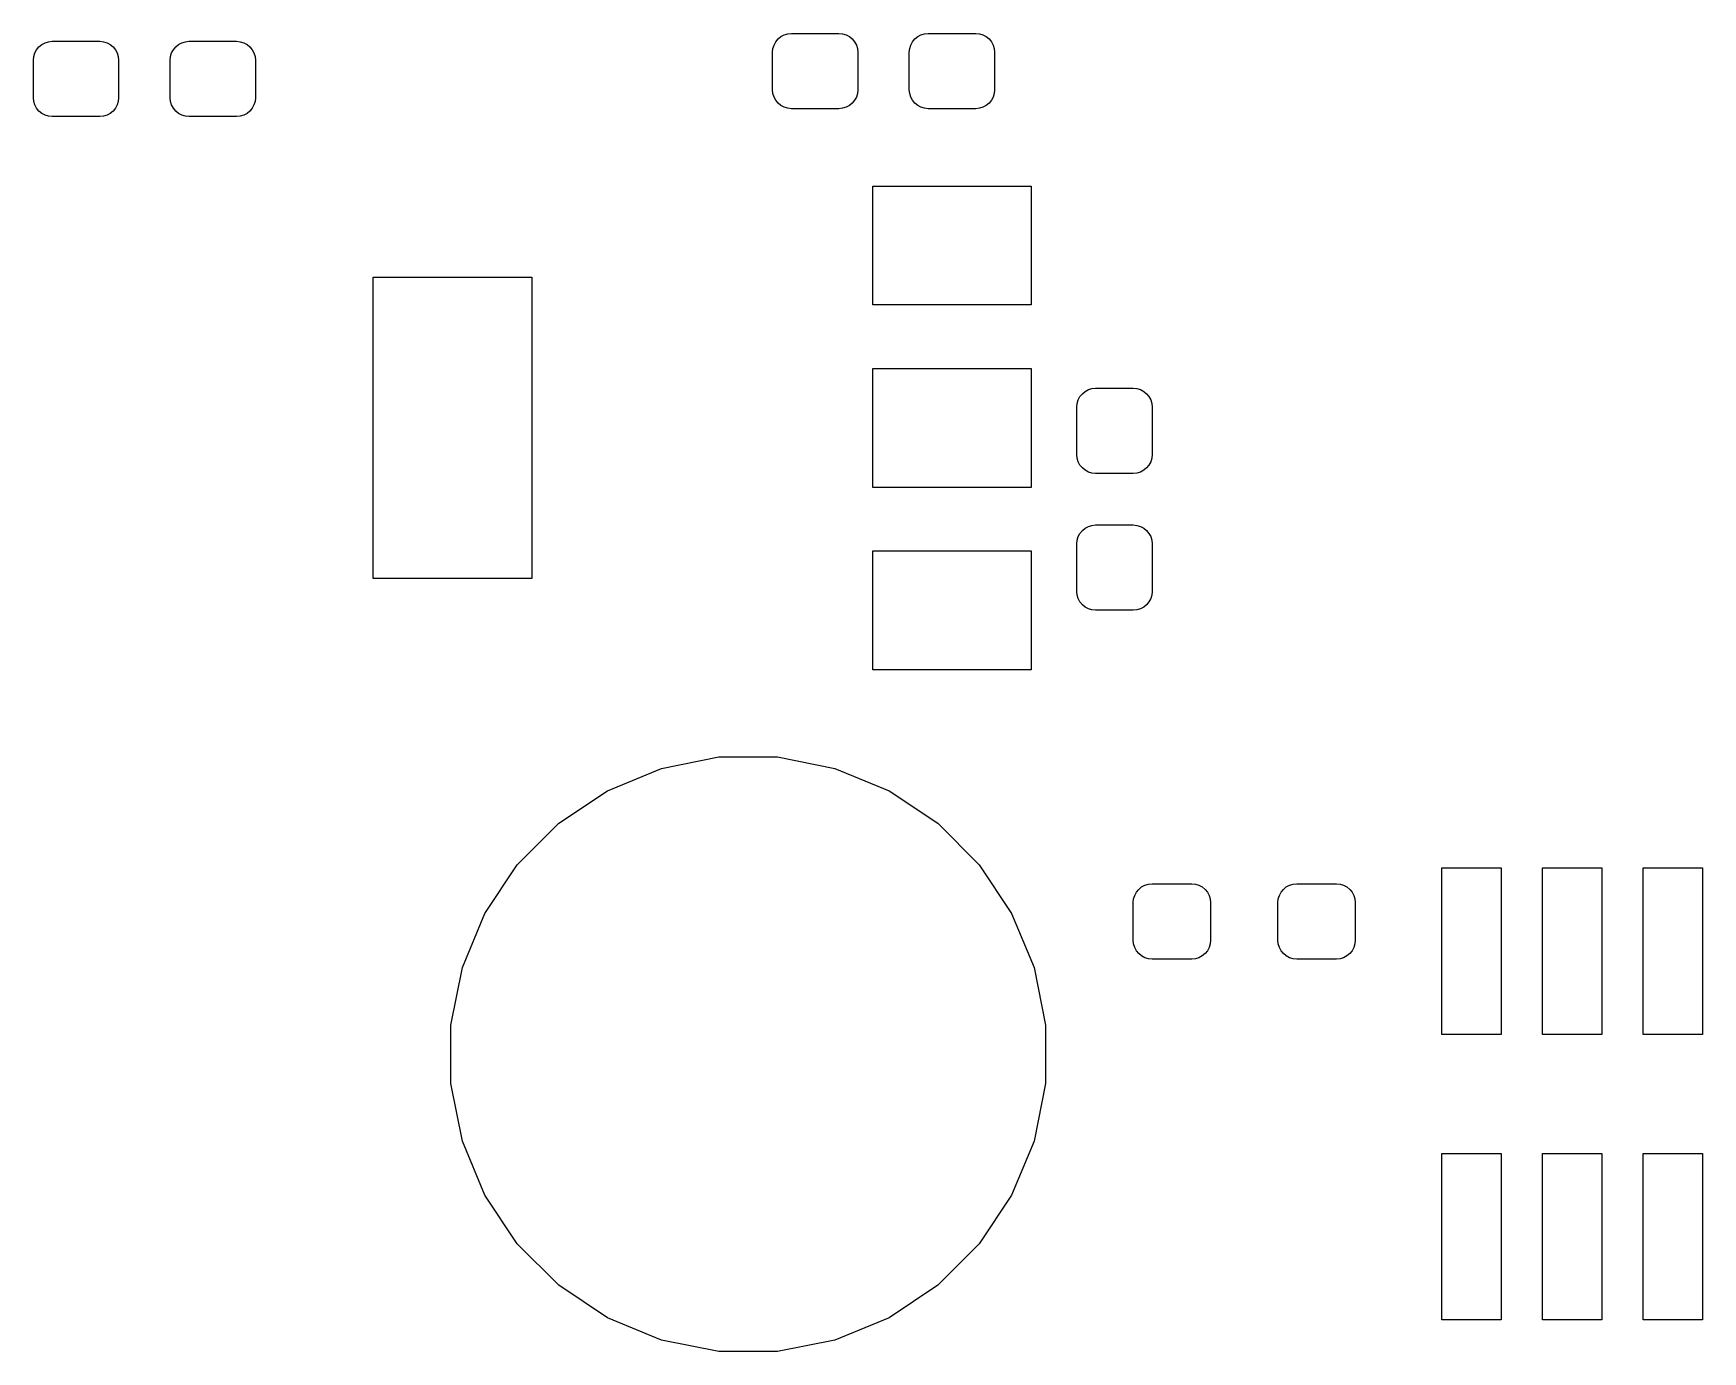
# Model space of a CAD drawing. Extents: x 116.2 to 159.4, y -138 to -93.2.
# Drawn here: x 116.21 to 137.27, y -132.45 to -115.83 of the extents above; entities that cross this region are included whole.
import ezdxf

# ---------------------------------------------------------------- set-up
doc = ezdxf.new("R2010")
doc.units = 0
doc.layers.add('BLACK', color=7, linetype='CONTINUOUS')

msp = doc.modelspace()

# ---------------------------------------------------------------- linework, layer by layer
at = {"layer": 'BLACK', "linetype": 'CONTINUOUS'}
for p, q in [((116.253, -116.031), (116.282, -115.995)), ((116.282, -115.995), (116.318, -115.965)), ((116.318, -115.965), (116.359, -115.943)), ((116.359, -115.943), (116.404, -115.93)), ((116.404, -115.93), (116.45, -115.925)), ((116.45, -115.925), (117.05, -115.925)), ((117.05, -115.925), (117.096, -115.93)), ((117.096, -115.93), (117.141, -115.943)), ((117.141, -115.943), (117.182, -115.965)), ((117.182, -115.965), (117.218, -115.995)), ((117.218, -115.995), (117.247, -116.031)), ((117.978, -116.031), (118.007, -115.995)), ((118.007, -115.995), (118.043, -115.965)), ((118.043, -115.965), (118.084, -115.943)), ((118.084, -115.943), (118.129, -115.93)), ((118.129, -115.93), (118.175, -115.925)), ((118.175, -115.925), (118.775, -115.925)), ((118.775, -115.925), (118.821, -115.93)), ((118.821, -115.93), (118.866, -115.943)), ((118.866, -115.943), (118.907, -115.965)), ((118.907, -115.965), (118.943, -115.995)), ((118.943, -115.995), (118.972, -116.031)), ((125.537, -116.062), (125.542, -116.016)), ((125.542, -116.016), (125.556, -115.972)), ((125.556, -115.972), (125.578, -115.931)), ((125.578, -115.931), (125.607, -115.895)), ((125.607, -115.895), (125.643, -115.865)), ((125.643, -115.865), (125.684, -115.843)), ((125.684, -115.843), (125.729, -115.83)), ((125.729, -115.83), (125.775, -115.825)), ((125.775, -115.825), (126.375, -115.825)), ((126.375, -115.825), (126.421, -115.83)), ((126.421, -115.83), (126.466, -115.843)), ((126.466, -115.843), (126.507, -115.865)), ((126.507, -115.865), (126.543, -115.895)), ((126.543, -115.895), (126.572, -115.931)), ((126.572, -115.931), (126.594, -115.972)), ((126.594, -115.972), (126.608, -116.016)), ((126.608, -116.016), (126.612, -116.062)), ((127.262, -116.062), (127.267, -116.016)), ((127.267, -116.016), (127.281, -115.972)), ((127.281, -115.972), (127.303, -115.931)), ((127.303, -115.931), (127.332, -115.895)), ((127.332, -115.895), (127.368, -115.865)), ((127.368, -115.865), (127.409, -115.843)), ((127.409, -115.843), (127.454, -115.83)), ((127.454, -115.83), (127.5, -115.825)), ((127.5, -115.825), (128.1, -115.825)), ((128.1, -115.825), (128.146, -115.83)), ((128.146, -115.83), (128.191, -115.843)), ((128.191, -115.843), (128.232, -115.865)), ((128.232, -115.865), (128.268, -115.895)), ((128.268, -115.895), (128.297, -115.931)), ((128.297, -115.931), (128.319, -115.972)), ((128.319, -115.972), (128.333, -116.016)), ((128.333, -116.016), (128.337, -116.062)), ((116.212, -116.162), (116.217, -116.116)), ((116.212, -116.637), (116.212, -116.162)), ((116.217, -116.116), (116.231, -116.072)), ((116.231, -116.072), (116.253, -116.031)), ((117.247, -116.031), (117.269, -116.072)), ((117.269, -116.072), (117.283, -116.116)), ((117.283, -116.116), (117.287, -116.162)), ((117.287, -116.162), (117.287, -116.637)), ((117.938, -116.162), (117.942, -116.116)), ((117.938, -116.637), (117.938, -116.162)), ((117.942, -116.116), (117.956, -116.072)), ((117.956, -116.072), (117.978, -116.031)), ((118.972, -116.031), (118.994, -116.072)), ((118.994, -116.072), (119.008, -116.116)), ((119.008, -116.116), (119.012, -116.162)), ((119.012, -116.162), (119.012, -116.637)), ((125.537, -116.537), (125.537, -116.062)), ((126.612, -116.062), (126.612, -116.537)), ((127.262, -116.537), (127.262, -116.062)), ((128.337, -116.062), (128.337, -116.537)), ((116.217, -116.684), (116.212, -116.637)), ((117.287, -116.637), (117.283, -116.684)), ((117.942, -116.684), (117.938, -116.637)), ((119.012, -116.637), (119.008, -116.684)), ((125.542, -116.584), (125.537, -116.537)), ((125.556, -116.628), (125.542, -116.584)), ((125.578, -116.669), (125.556, -116.628)), ((126.594, -116.628), (126.572, -116.669)), ((126.608, -116.584), (126.594, -116.628)), ((126.612, -116.537), (126.608, -116.584)), ((127.267, -116.584), (127.262, -116.537)), ((127.281, -116.628), (127.267, -116.584)), ((127.303, -116.669), (127.281, -116.628)), ((128.319, -116.628), (128.297, -116.669)), ((128.333, -116.584), (128.319, -116.628)), ((128.337, -116.537), (128.333, -116.584)), ((116.231, -116.728), (116.217, -116.684)), ((116.253, -116.769), (116.231, -116.728)), ((116.282, -116.805), (116.253, -116.769)), ((116.318, -116.835), (116.282, -116.805)), ((116.359, -116.857), (116.318, -116.835)), ((116.404, -116.87), (116.359, -116.857)), ((116.45, -116.875), (116.404, -116.87)), ((117.096, -116.87), (117.05, -116.875)), ((117.141, -116.857), (117.096, -116.87)), ((117.182, -116.835), (117.141, -116.857)), ((117.218, -116.805), (117.182, -116.835)), ((117.247, -116.769), (117.218, -116.805)), ((117.269, -116.728), (117.247, -116.769)), ((117.283, -116.684), (117.269, -116.728)), ((117.956, -116.728), (117.942, -116.684)), ((117.978, -116.769), (117.956, -116.728)), ((118.007, -116.805), (117.978, -116.769)), ((118.043, -116.835), (118.007, -116.805)), ((118.084, -116.857), (118.043, -116.835)), ((118.129, -116.87), (118.084, -116.857)), ((118.175, -116.875), (118.129, -116.87)), ((118.821, -116.87), (118.775, -116.875)), ((118.866, -116.857), (118.821, -116.87)), ((118.907, -116.835), (118.866, -116.857)), ((118.943, -116.805), (118.907, -116.835)), ((118.972, -116.769), (118.943, -116.805)), ((118.994, -116.728), (118.972, -116.769)), ((119.008, -116.684), (118.994, -116.728)), ((125.607, -116.705), (125.578, -116.669)), ((125.643, -116.735), (125.607, -116.705)), ((125.684, -116.757), (125.643, -116.735)), ((125.729, -116.77), (125.684, -116.757)), ((125.775, -116.775), (125.729, -116.77)), ((126.375, -116.775), (125.775, -116.775)), ((126.421, -116.77), (126.375, -116.775)), ((126.466, -116.757), (126.421, -116.77)), ((126.507, -116.735), (126.466, -116.757)), ((126.543, -116.705), (126.507, -116.735)), ((126.572, -116.669), (126.543, -116.705)), ((127.332, -116.705), (127.303, -116.669)), ((127.368, -116.735), (127.332, -116.705)), ((127.409, -116.757), (127.368, -116.735)), ((127.454, -116.77), (127.409, -116.757)), ((127.5, -116.775), (127.454, -116.77)), ((128.1, -116.775), (127.5, -116.775)), ((128.146, -116.77), (128.1, -116.775)), ((128.191, -116.757), (128.146, -116.77)), ((128.232, -116.735), (128.191, -116.757)), ((128.268, -116.705), (128.232, -116.735)), ((128.297, -116.669), (128.268, -116.705)), ((117.05, -116.875), (116.45, -116.875)), ((118.775, -116.875), (118.175, -116.875)), ((126.8, -119.25), (126.8, -117.75)), ((126.8, -117.75), (128.8, -117.75)), ((128.8, -117.75), (128.8, -119.25)), ((120.5, -122.7), (120.5, -118.9)), ((120.5, -118.9), (122.5, -118.9)), ((122.5, -118.9), (122.5, -122.7)), ((128.8, -119.25), (126.8, -119.25)), ((126.8, -121.55), (126.8, -120.05)), ((126.8, -120.05), (128.8, -120.05)), ((128.8, -120.05), (128.8, -121.55)), ((129.38, -120.491), (129.393, -120.447)), ((129.393, -120.447), (129.415, -120.406)), ((129.415, -120.406), (129.445, -120.37)), ((129.445, -120.37), (129.481, -120.34)), ((129.481, -120.34), (129.522, -120.318)), ((129.522, -120.318), (129.566, -120.305)), ((129.566, -120.305), (129.612, -120.3)), ((129.612, -120.3), (130.088, -120.3)), ((130.088, -120.3), (130.134, -120.305)), ((130.134, -120.305), (130.178, -120.318)), ((130.178, -120.318), (130.219, -120.34)), ((130.219, -120.34), (130.255, -120.37)), ((130.255, -120.37), (130.285, -120.406)), ((130.285, -120.406), (130.307, -120.447)), ((130.307, -120.447), (130.32, -120.491)), ((129.375, -120.537), (129.38, -120.491)), ((129.375, -121.137), (129.375, -120.537)), ((130.32, -120.491), (130.325, -120.537)), ((130.325, -120.537), (130.325, -121.137)), ((129.38, -121.184), (129.375, -121.137)), ((129.393, -121.228), (129.38, -121.184)), ((129.415, -121.269), (129.393, -121.228)), ((129.445, -121.305), (129.415, -121.269)), ((130.285, -121.269), (130.255, -121.305)), ((130.307, -121.228), (130.285, -121.269)), ((130.32, -121.184), (130.307, -121.228)), ((130.325, -121.137), (130.32, -121.184)), ((129.481, -121.335), (129.445, -121.305)), ((129.522, -121.357), (129.481, -121.335)), ((129.566, -121.37), (129.522, -121.357)), ((129.612, -121.375), (129.566, -121.37)), ((130.088, -121.375), (129.612, -121.375)), ((130.134, -121.37), (130.088, -121.375)), ((130.178, -121.357), (130.134, -121.37)), ((130.219, -121.335), (130.178, -121.357)), ((130.255, -121.305), (130.219, -121.335)), ((128.8, -121.55), (126.8, -121.55)), ((129.393, -122.172), (129.415, -122.131)), ((129.415, -122.131), (129.445, -122.095)), ((129.445, -122.095), (129.481, -122.065)), ((129.481, -122.065), (129.522, -122.043)), ((129.522, -122.043), (129.566, -122.03)), ((129.566, -122.03), (129.612, -122.025)), ((129.612, -122.025), (130.088, -122.025)), ((130.088, -122.025), (130.134, -122.03)), ((130.134, -122.03), (130.178, -122.043)), ((130.178, -122.043), (130.219, -122.065)), ((130.219, -122.065), (130.255, -122.095)), ((130.255, -122.095), (130.285, -122.131)), ((130.285, -122.131), (130.307, -122.172)), ((129.375, -122.262), (129.38, -122.216)), ((129.375, -122.862), (129.375, -122.262)), ((129.38, -122.216), (129.393, -122.172)), ((130.307, -122.172), (130.32, -122.216)), ((130.32, -122.216), (130.325, -122.262)), ((130.325, -122.262), (130.325, -122.862)), ((126.8, -123.85), (126.8, -122.35)), ((126.8, -122.35), (128.8, -122.35)), ((128.8, -122.35), (128.8, -123.85)), ((122.5, -122.7), (120.5, -122.7)), ((129.38, -122.909), (129.375, -122.862)), ((129.393, -122.953), (129.38, -122.909)), ((129.415, -122.994), (129.393, -122.953)), ((130.307, -122.953), (130.285, -122.994)), ((130.32, -122.909), (130.307, -122.953)), ((130.325, -122.862), (130.32, -122.909)), ((129.445, -123.03), (129.415, -122.994)), ((129.481, -123.06), (129.445, -123.03)), ((129.522, -123.082), (129.481, -123.06)), ((129.566, -123.095), (129.522, -123.082)), ((129.612, -123.1), (129.566, -123.095)), ((130.088, -123.1), (129.612, -123.1)), ((130.134, -123.095), (130.088, -123.1)), ((130.178, -123.082), (130.134, -123.095)), ((130.219, -123.06), (130.178, -123.082)), ((130.255, -123.03), (130.219, -123.06)), ((130.285, -122.994), (130.255, -123.03)), ((128.8, -123.85), (126.8, -123.85)), ((124.136, -125.094), (124.861, -124.95)), ((124.861, -124.95), (125.599, -124.95)), ((125.599, -124.95), (126.324, -125.094)), ((123.454, -125.377), (124.136, -125.094)), ((126.324, -125.094), (127.006, -125.377)), ((122.839, -125.787), (123.454, -125.377)), ((127.006, -125.377), (127.62, -125.787)), ((122.317, -126.31), (122.839, -125.787)), ((127.62, -125.787), (128.143, -126.31)), ((121.907, -126.924), (122.317, -126.31)), ((128.143, -126.31), (128.553, -126.924)), ((130.234, -126.568), (130.279, -126.555)), ((130.279, -126.555), (130.325, -126.55)), ((130.325, -126.55), (130.825, -126.55)), ((130.825, -126.55), (130.871, -126.555)), ((130.871, -126.555), (130.916, -126.568)), ((132.059, -126.568), (132.104, -126.555)), ((132.104, -126.555), (132.15, -126.55)), ((132.15, -126.55), (132.65, -126.55)), ((132.65, -126.55), (132.696, -126.555)), ((132.696, -126.555), (132.741, -126.568)), ((133.98, -128.45), (133.98, -126.35)), ((133.98, -126.35), (134.73, -126.35)), ((134.73, -126.35), (134.73, -128.45)), ((135.25, -128.45), (135.25, -126.35)), ((135.25, -126.35), (136, -126.35)), ((136, -126.35), (136, -128.45)), ((136.52, -128.45), (136.52, -126.35)), ((136.52, -126.35), (137.27, -126.35)), ((137.27, -126.35), (137.27, -128.45)), ((130.088, -126.787), (130.092, -126.741)), ((130.092, -126.741), (130.106, -126.697)), ((130.106, -126.697), (130.128, -126.656)), ((130.128, -126.656), (130.157, -126.62)), ((130.157, -126.62), (130.193, -126.59)), ((130.193, -126.59), (130.234, -126.568)), ((130.916, -126.568), (130.957, -126.59)), ((130.957, -126.59), (130.993, -126.62)), ((130.993, -126.62), (131.022, -126.656)), ((131.022, -126.656), (131.044, -126.697)), ((131.044, -126.697), (131.058, -126.741)), ((131.058, -126.741), (131.062, -126.787)), ((131.912, -126.787), (131.917, -126.741)), ((131.917, -126.741), (131.931, -126.697)), ((131.931, -126.697), (131.953, -126.656)), ((131.953, -126.656), (131.982, -126.62)), ((131.982, -126.62), (132.018, -126.59)), ((132.018, -126.59), (132.059, -126.568)), ((132.741, -126.568), (132.782, -126.59)), ((132.782, -126.59), (132.818, -126.62)), ((132.818, -126.62), (132.847, -126.656)), ((132.847, -126.656), (132.869, -126.697)), ((132.869, -126.697), (132.883, -126.741)), ((132.883, -126.741), (132.887, -126.787)), ((121.624, -127.606), (121.907, -126.924)), ((128.553, -126.924), (128.836, -127.606)), ((130.088, -127.262), (130.088, -126.787)), ((131.062, -126.787), (131.062, -127.262)), ((131.912, -127.262), (131.912, -126.787)), ((132.887, -126.787), (132.887, -127.262)), ((130.092, -127.309), (130.088, -127.262)), ((130.106, -127.353), (130.092, -127.309)), ((130.128, -127.394), (130.106, -127.353)), ((130.157, -127.43), (130.128, -127.394)), ((131.022, -127.394), (130.993, -127.43)), ((131.044, -127.353), (131.022, -127.394)), ((131.058, -127.309), (131.044, -127.353)), ((131.062, -127.262), (131.058, -127.309)), ((131.917, -127.309), (131.912, -127.262)), ((131.931, -127.353), (131.917, -127.309)), ((131.953, -127.394), (131.931, -127.353)), ((131.982, -127.43), (131.953, -127.394)), ((132.847, -127.394), (132.818, -127.43)), ((132.869, -127.353), (132.847, -127.394)), ((132.883, -127.309), (132.869, -127.353)), ((132.887, -127.262), (132.883, -127.309)), ((121.48, -128.331), (121.624, -127.606)), ((128.836, -127.606), (128.98, -128.331)), ((130.193, -127.46), (130.157, -127.43)), ((130.234, -127.482), (130.193, -127.46)), ((130.279, -127.495), (130.234, -127.482)), ((130.325, -127.5), (130.279, -127.495)), ((130.825, -127.5), (130.325, -127.5)), ((130.871, -127.495), (130.825, -127.5)), ((130.916, -127.482), (130.871, -127.495)), ((130.957, -127.46), (130.916, -127.482)), ((130.993, -127.43), (130.957, -127.46)), ((132.018, -127.46), (131.982, -127.43)), ((132.059, -127.482), (132.018, -127.46)), ((132.104, -127.495), (132.059, -127.482)), ((132.15, -127.5), (132.104, -127.495)), ((132.65, -127.5), (132.15, -127.5)), ((132.696, -127.495), (132.65, -127.5)), ((132.741, -127.482), (132.696, -127.495)), ((132.782, -127.46), (132.741, -127.482)), ((132.818, -127.43), (132.782, -127.46)), ((121.48, -129.069), (121.48, -128.331)), ((128.98, -128.331), (128.98, -129.069)), ((134.73, -128.45), (133.98, -128.45)), ((136, -128.45), (135.25, -128.45)), ((137.27, -128.45), (136.52, -128.45)), ((121.624, -129.794), (121.48, -129.069)), ((128.98, -129.069), (128.836, -129.794)), ((121.907, -130.476), (121.624, -129.794)), ((128.836, -129.794), (128.553, -130.476)), ((133.98, -132.05), (133.98, -129.95)), ((133.98, -129.95), (134.73, -129.95)), ((134.73, -129.95), (134.73, -132.05)), ((135.25, -132.05), (135.25, -129.95)), ((135.25, -129.95), (136, -129.95)), ((136, -129.95), (136, -132.05)), ((136.52, -132.05), (136.52, -129.95)), ((136.52, -129.95), (137.27, -129.95)), ((137.27, -129.95), (137.27, -132.05)), ((122.317, -131.09), (121.907, -130.476)), ((128.553, -130.476), (128.143, -131.09)), ((122.839, -131.613), (122.317, -131.09)), ((128.143, -131.09), (127.62, -131.613)), ((123.454, -132.023), (122.839, -131.613)), ((127.62, -131.613), (127.006, -132.023)), ((124.136, -132.306), (123.454, -132.023)), ((127.006, -132.023), (126.324, -132.306)), ((134.73, -132.05), (133.98, -132.05)), ((136, -132.05), (135.25, -132.05)), ((137.27, -132.05), (136.52, -132.05)), ((124.861, -132.45), (124.136, -132.306)), ((125.599, -132.45), (124.861, -132.45)), ((126.324, -132.306), (125.599, -132.45))]:
    msp.add_line(p, q, dxfattribs=at)

doc.saveas('drawing.dxf')
